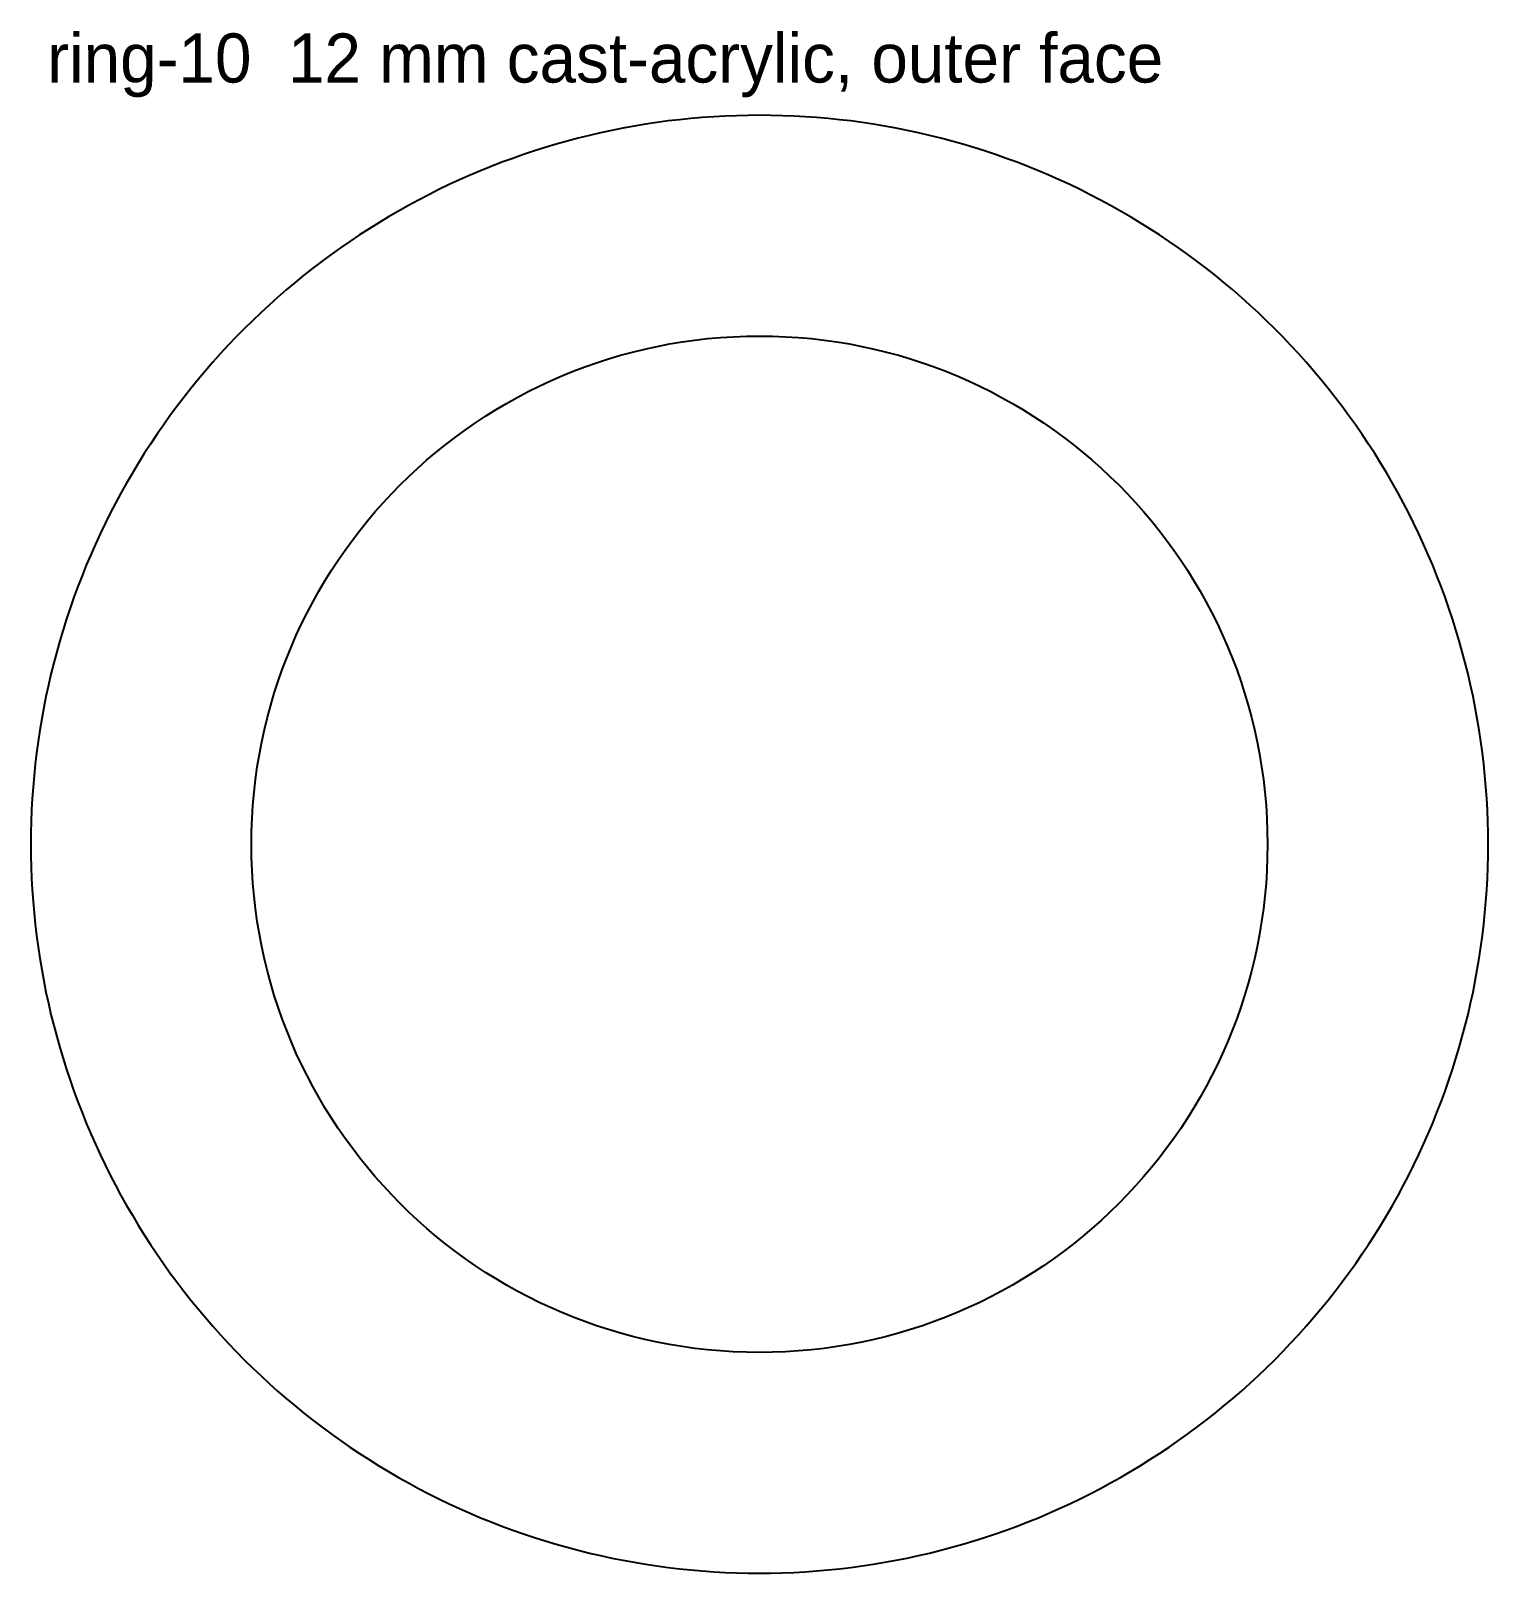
# Model space of a CAD drawing. Header units: millimetres. Extents: x 0 to 178, y 0 to 188.
import ezdxf

# ---------------------------------------------------------------- set-up
doc = ezdxf.new("R2010")
doc.units = ezdxf.units.MM
for name, color, linetype in [('CUT_INSIDE', 5, 'Continuous'), ('CUT_OUTSIDE', 1, 'Continuous'), ('NOTES', 7, 'Continuous')]:
    doc.layers.add(name, color=color, linetype=linetype)

msp = doc.modelspace()

# ---------------------------------------------------------------- linework, layer by layer
at = {"layer": 'CUT_INSIDE'}
msp.add_circle((89.08, 89.08), 62.11, dxfattribs=at)
at = {"layer": 'CUT_OUTSIDE'}
msp.add_lwpolyline([(178.17, 89.08), (178.16, 90.48), (178.12, 91.88), (178.07, 93.28), (177.99, 94.68), (177.89, 96.07), (177.77, 97.47), (177.63, 98.86), (177.47, 100.25), (177.28, 101.64), (177.07, 103.02), (176.84, 104.4), (176.59, 105.78), (176.32, 107.15), (176.02, 108.52), (175.71, 109.88), (175.37, 111.24), (175.01, 112.59), (174.63, 113.94), (174.23, 115.28), (173.81, 116.61), (173.37, 117.94), (172.9, 119.26), (172.42, 120.57), (171.91, 121.88), (171.39, 123.18), (170.84, 124.46), (170.28, 125.74), (169.69, 127.01), (169.08, 128.28), (168.46, 129.53), (167.81, 130.77), (167.15, 132), (166.47, 133.22), (165.76, 134.43), (165.04, 135.63), (164.3, 136.82), (163.54, 137.99), (162.76, 139.16), (161.97, 140.31), (161.15, 141.45), (160.32, 142.57), (159.47, 143.68), (158.61, 144.78), (157.72, 145.87), (156.82, 146.94), (155.91, 148), (154.97, 149.04), (154.02, 150.07), (153.06, 151.08), (152.08, 152.08), (151.08, 153.06), (150.07, 154.02), (149.04, 154.97), (148, 155.91), (146.94, 156.82), (145.87, 157.72), (144.78, 158.61), (143.68, 159.47), (142.57, 160.32), (141.45, 161.15), (140.31, 161.97), (139.16, 162.76), (137.99, 163.54), (136.82, 164.3), (135.63, 165.04), (134.43, 165.76), (133.22, 166.47), (132, 167.15), (130.77, 167.81), (129.53, 168.46), (128.28, 169.08), (127.01, 169.69), (125.74, 170.28), (124.46, 170.84), (123.18, 171.39), (121.88, 171.91), (120.57, 172.42), (119.26, 172.9), (117.94, 173.37), (116.61, 173.81), (115.28, 174.23), (113.94, 174.63), (112.59, 175.01), (111.24, 175.37), (109.88, 175.71), (108.52, 176.02), (107.15, 176.32), (105.78, 176.59), (104.4, 176.84), (103.02, 177.07), (101.64, 177.28), (100.25, 177.47), (98.86, 177.63), (97.47, 177.77), (96.07, 177.89), (94.68, 177.99), (93.28, 178.07), (91.88, 178.12), (90.48, 178.16), (89.08, 178.17), (87.68, 178.16), (86.29, 178.12), (84.89, 178.07), (83.49, 177.99), (82.09, 177.89), (80.7, 177.77), (79.31, 177.63), (77.92, 177.47), (76.53, 177.28), (75.15, 177.07), (73.77, 176.84), (72.39, 176.59), (71.02, 176.32), (69.65, 176.02), (68.29, 175.71), (66.93, 175.37), (65.58, 175.01), (64.23, 174.63), (62.89, 174.23), (61.56, 173.81), (60.23, 173.37), (58.91, 172.9), (57.6, 172.42), (56.29, 171.91), (54.99, 171.39), (53.7, 170.84), (52.42, 170.28), (51.15, 169.69), (49.89, 169.08), (48.64, 168.46), (47.4, 167.81), (46.17, 167.15), (44.95, 166.47), (43.74, 165.76), (42.54, 165.04), (41.35, 164.3), (40.17, 163.54), (39.01, 162.76), (37.86, 161.97), (36.72, 161.15), (35.6, 160.32), (34.48, 159.47), (33.38, 158.61), (32.3, 157.72), (31.23, 156.82), (30.17, 155.91), (29.13, 154.97), (28.1, 154.02), (27.09, 153.06), (26.09, 152.08), (25.11, 151.08), (24.14, 150.07), (23.19, 149.04), (22.26, 148), (21.34, 146.94), (20.44, 145.87), (19.56, 144.78), (18.69, 143.68), (17.84, 142.57), (17.01, 141.45), (16.2, 140.31), (15.4, 139.16), (14.63, 137.99), (13.87, 136.82), (13.13, 135.63), (12.41, 134.43), (11.7, 133.22), (11.02, 132), (10.35, 130.77), (9.71, 129.53), (9.08, 128.28), (8.48, 127.01), (7.89, 125.74), (7.33, 124.46), (6.78, 123.18), (6.26, 121.88), (5.75, 120.57), (5.27, 119.26), (4.8, 117.94), (4.36, 116.61), (3.94, 115.28), (3.54, 113.94), (3.16, 112.59), (2.8, 111.24), (2.46, 109.88), (2.15, 108.52), (1.85, 107.15), (1.58, 105.78), (1.33, 104.4), (1.1, 103.02), (0.89, 101.64), (0.7, 100.25), (0.54, 98.86), (0.4, 97.47), (0.27, 96.07), (0.18, 94.68), (0.1, 93.28), (0.04, 91.88), (0.01, 90.48), (0, 89.08), (0.01, 87.68), (0.04, 86.29), (0.1, 84.89), (0.18, 83.49), (0.27, 82.09), (0.4, 80.7), (0.54, 79.31), (0.7, 77.92), (0.89, 76.53), (1.1, 75.15), (1.33, 73.77), (1.58, 72.39), (1.85, 71.02), (2.15, 69.65), (2.46, 68.29), (2.8, 66.93), (3.16, 65.58), (3.54, 64.23), (3.94, 62.89), (4.36, 61.56), (4.8, 60.23), (5.27, 58.91), (5.75, 57.6), (6.26, 56.29), (6.78, 54.99), (7.33, 53.7), (7.89, 52.42), (8.48, 51.15), (9.08, 49.89), (9.71, 48.64), (10.35, 47.4), (11.02, 46.17), (11.7, 44.95), (12.41, 43.74), (13.13, 42.54), (13.87, 41.35), (14.63, 40.17), (15.4, 39.01), (16.2, 37.86), (17.01, 36.72), (17.84, 35.6), (18.69, 34.48), (19.56, 33.38), (20.44, 32.3), (21.34, 31.23), (22.26, 30.17), (23.19, 29.13), (24.14, 28.1), (25.11, 27.09), (26.09, 26.09), (27.09, 25.11), (28.1, 24.14), (29.13, 23.19), (30.17, 22.26), (31.23, 21.34), (32.3, 20.44), (33.38, 19.56), (34.48, 18.69), (35.6, 17.84), (36.72, 17.01), (37.86, 16.2), (39.01, 15.4), (40.17, 14.63), (41.35, 13.87), (42.54, 13.13), (43.74, 12.41), (44.95, 11.7), (46.17, 11.02), (47.4, 10.35), (48.64, 9.71), (49.89, 9.08), (51.15, 8.48), (52.42, 7.89), (53.7, 7.33), (54.99, 6.78), (56.29, 6.26), (57.6, 5.75), (58.91, 5.27), (60.23, 4.8), (61.56, 4.36), (62.89, 3.94), (64.23, 3.54), (65.58, 3.16), (66.93, 2.8), (68.29, 2.46), (69.65, 2.15), (71.02, 1.85), (72.39, 1.58), (73.77, 1.33), (75.15, 1.1), (76.53, 0.89), (77.92, 0.7), (79.31, 0.54), (80.7, 0.4), (82.09, 0.27), (83.49, 0.18), (84.89, 0.1), (86.29, 0.04), (87.68, 0.01), (89.08, 0), (90.48, 0.01), (91.88, 0.04), (93.28, 0.1), (94.68, 0.18), (96.07, 0.27), (97.47, 0.4), (98.86, 0.54), (100.25, 0.7), (101.64, 0.89), (103.02, 1.1), (104.4, 1.33), (105.78, 1.58), (107.15, 1.85), (108.52, 2.15), (109.88, 2.46), (111.24, 2.8), (112.59, 3.16), (113.94, 3.54), (115.28, 3.94), (116.61, 4.36), (117.94, 4.8), (119.26, 5.27), (120.57, 5.75), (121.88, 6.26), (123.18, 6.78), (124.46, 7.33), (125.74, 7.89), (127.01, 8.48), (128.28, 9.08), (129.53, 9.71), (130.77, 10.35), (132, 11.02), (133.22, 11.7), (134.43, 12.41), (135.63, 13.13), (136.82, 13.87), (137.99, 14.63), (139.16, 15.4), (140.31, 16.2), (141.45, 17.01), (142.57, 17.84), (143.68, 18.69), (144.78, 19.56), (145.87, 20.44), (146.94, 21.34), (148, 22.26), (149.04, 23.19), (150.07, 24.14), (151.08, 25.11), (152.08, 26.09), (153.06, 27.09), (154.02, 28.1), (154.97, 29.13), (155.91, 30.17), (156.82, 31.23), (157.72, 32.3), (158.61, 33.38), (159.47, 34.48), (160.32, 35.6), (161.15, 36.72), (161.97, 37.86), (162.76, 39.01), (163.54, 40.17), (164.3, 41.35), (165.04, 42.54), (165.76, 43.74), (166.47, 44.95), (167.15, 46.17), (167.81, 47.4), (168.46, 48.64), (169.08, 49.89), (169.69, 51.15), (170.28, 52.42), (170.84, 53.7), (171.39, 54.99), (171.91, 56.29), (172.42, 57.6), (172.9, 58.91), (173.37, 60.23), (173.81, 61.56), (174.23, 62.89), (174.63, 64.23), (175.01, 65.58), (175.37, 66.93), (175.71, 68.29), (176.02, 69.65), (176.32, 71.02), (176.59, 72.39), (176.84, 73.77), (177.07, 75.15), (177.28, 76.53), (177.47, 77.92), (177.63, 79.31), (177.77, 80.7), (177.89, 82.09), (177.99, 83.49), (178.07, 84.89), (178.12, 86.29), (178.16, 87.68), (178.17, 89.08)], close=True, dxfattribs=at)

# ---------------------------------------------------------------- texts
at = {"layer": 'NOTES'}
msp.add_text('ring-10  12 mm cast-acrylic, outer face', height=6, dxfattribs=at).set_placement((2, 182.17))

doc.saveas('drawing.dxf')
